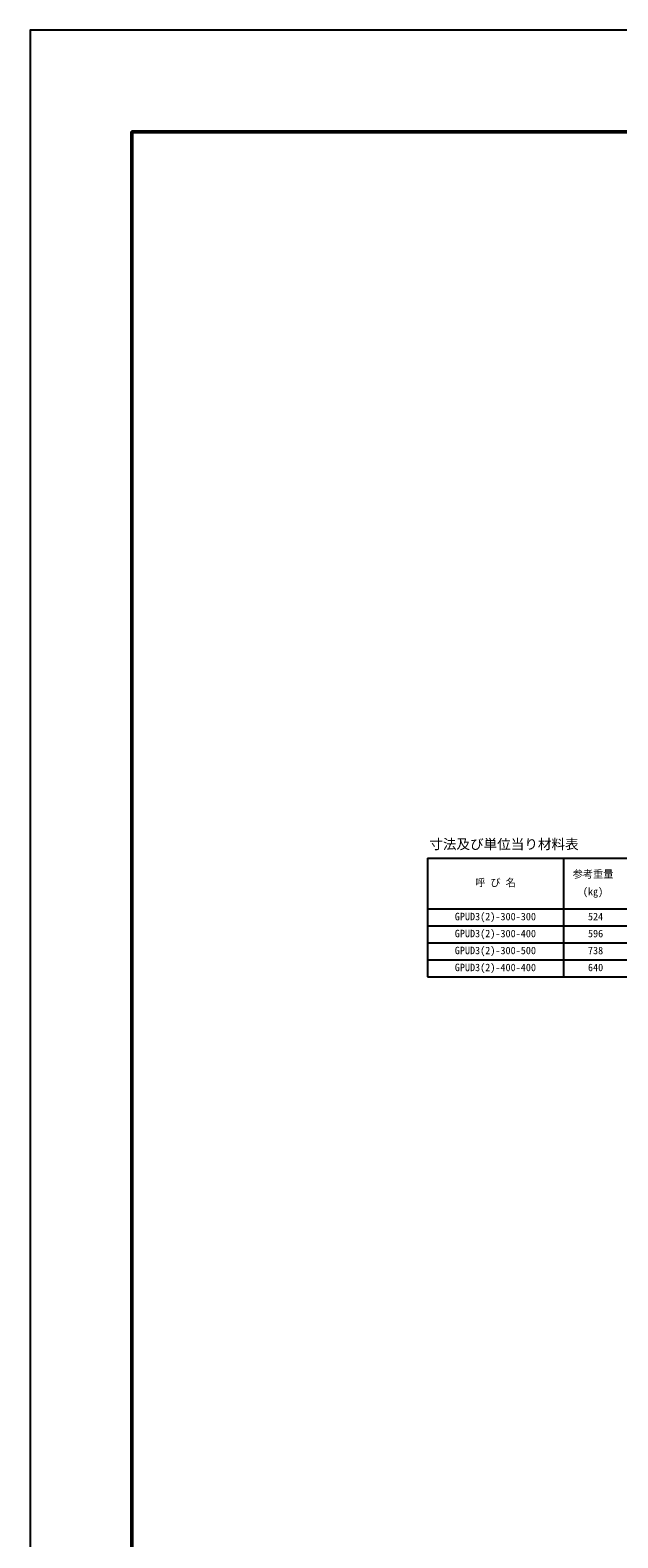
# Model space of a CAD drawing. Units: millimetres, scale not verified. Extents: x -25200 to 25200, y -8910 to 8910.
# Drawn here: x -25200 to -21736, y 23 to 8910 of the extents above; entities that cross this region are included whole.
import ezdxf
from ezdxf.enums import TextEntityAlignment as Align

# ---------------------------------------------------------------- set-up
doc = ezdxf.new("R2010")
doc.units = ezdxf.units.MM
doc.header["$LTSCALE"] = 30
for name, color, linetype, lineweight in [('0-1_Defpoints', 5, 'Continuous', 25), ('0-3_HYO', 3, 'Continuous', 25), ('0-4_HYO2', 4, 'Continuous', 25), ('0-6_TXT', 7, 'Continuous', 25), ('0-7_WAKU', 3, 'Continuous', 25)]:
    doc.layers.add(name, color=color, linetype=linetype, lineweight=lineweight)
doc.styles.add('ＭＳ ゴシック', font='')
doc.styles.get('ＭＳ ゴシック').set_extended_font_data('MS Gothic')

msp = doc.modelspace()

# ---------------------------------------------------------------- linework, layer by layer
at = {"layer": '0-1_Defpoints'}
msp.add_lwpolyline([(-25200, -8910), (0, -8910), (0, 8910), (-25200, 8910)], close=True, dxfattribs=at)
at = {"layer": '0-3_HYO'}
for p, q in [((-22857.46, 4029.89), (-22857.46, 3329.89)), ((-22857.46, 4029.89), (-15457.46, 4029.89)), ((-22057.46, 4029.89), (-22057.46, 3329.89)), ((-22857.46, 3729.89), (-15457.46, 3729.89)), ((-22857.46, 3329.89), (-15457.46, 3329.89))]:
    msp.add_line(p, q, dxfattribs=at)
at = {"layer": '0-4_HYO2'}
for p, q in [((-22857.46, 3629.89), (-17207.46, 3629.89)), ((-22857.46, 3529.89), (-17207.46, 3529.89)), ((-22857.46, 3429.89), (-17207.46, 3429.89))]:
    msp.add_line(p, q, dxfattribs=at)
at = {"layer": '0-7_WAKU', "lineweight": 50}
msp.add_lwpolyline([(-24600, -8310), (-600, -8310), (-600, 8310), (-24600, 8310)], close=True, dxfattribs=at)

# ---------------------------------------------------------------- texts
at = {"layer": '0-6_TXT', "style": 'ＭＳ ゴシック'}
for s, height, p in [('寸法及び単位当り材料表', 58.65, (-22847.46, 4064.89)), ('呼 び 名', 43.99, (-22577.46, 3849.89)), ('参考重量', 43.99, (-22002.46, 3899.89)), ('(kg)', 43.99, (-21942.46, 3797.12)), ('GPUD3(2)-300-300', 43.99, (-22697.46, 3649.89)), (' 524', 43.99, (-21942.46, 3649.89)), ('GPUD3(2)-300-400', 43.99, (-22697.46, 3549.89)), (' 596', 43.99, (-21942.46, 3549.89)), ('GPUD3(2)-300-500', 43.99, (-22697.46, 3449.89)), (' 738', 43.99, (-21942.46, 3449.89)), ('GPUD3(2)-400-400', 43.99, (-22697.46, 3349.89)), (' 640', 43.99, (-21942.46, 3349.89))]:
    msp.add_text(s, height=height, dxfattribs=at).set_placement(p, align=Align.BOTTOM_LEFT)

doc.saveas('drawing.dxf')
